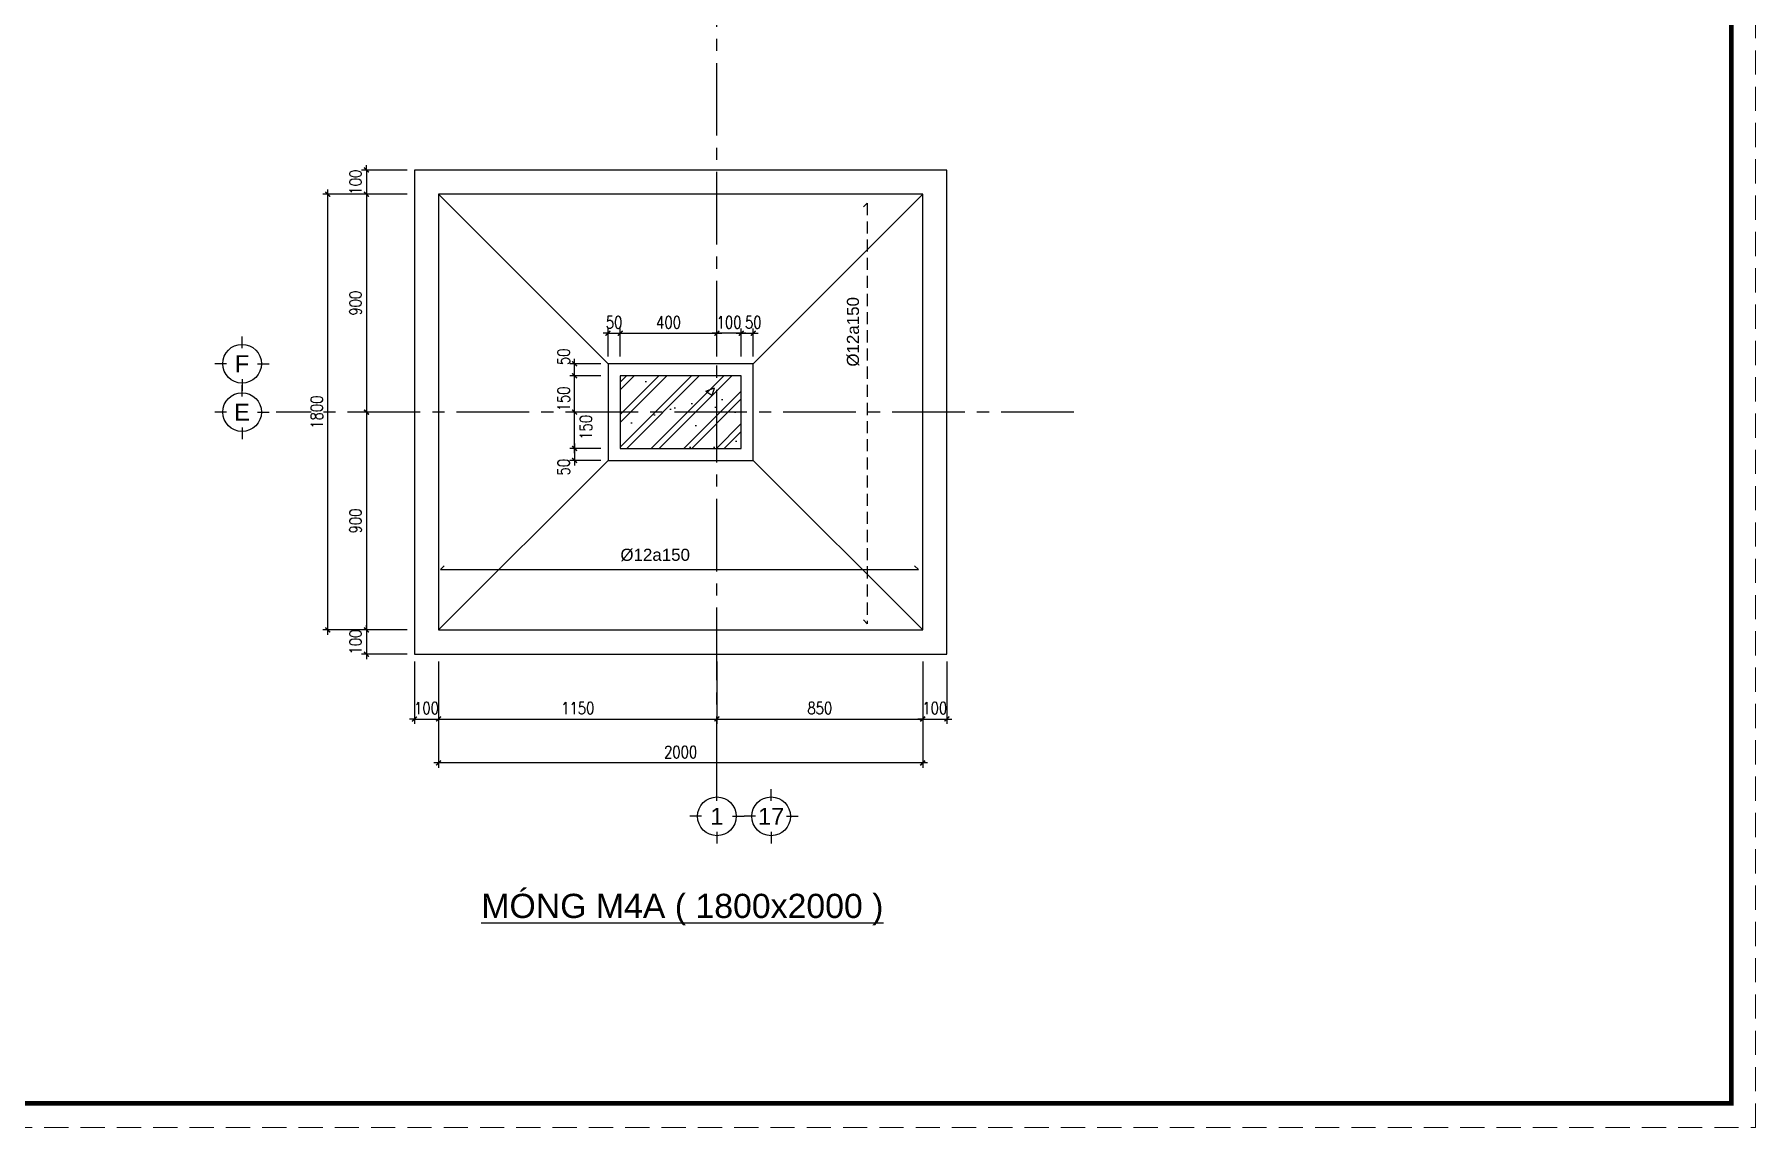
# Model space of a CAD drawing. Header units: inches. Extents: x 651127 to 1529722, y 768575 to 1021311.
# Drawn here: x 1318701 to 1354255, y 831541 to 854120 of the extents above; entities that cross this region are included whole.
import ezdxf
from ezdxf.enums import TextEntityAlignment as Align

# ---------------------------------------------------------------- set-up
doc = ezdxf.new("R2010")
doc.units = ezdxf.units.IN
doc.header["$LTSCALE"] = 1000
doc.header["$MEASUREMENT"] = 0
doc.linetypes.add('CENTER2', pattern=[1.125, 0.75, -0.125, 0.125, -0.125])
doc.linetypes.add('HIDDEN', pattern=[0.375, 0.25, -0.125])
doc.layers.get('DEFPOINTS').update_dxf_attribs({"color": 8, "lineweight": 9})
for name, color, linetype in [('DWGshare.com_1', 7, 'Continuous'), ('DWGshare.com_10', 7, 'Continuous'), ('DWGshare.com_11', 143, 'Continuous'), ('DWGshare.com_2', 147, 'Continuous'), ('DWGshare.com_3', 7, 'Continuous'), ('DWGshare.com_4', 8, 'CENTER2'), ('DWGshare.com_6', 40, 'Continuous'), ('DWGshare.com_9', 8, 'Continuous')]:
    doc.layers.add(name, color=color, linetype=linetype)
doc.styles.add('DWGshare.com_2', font='VHELVEB.TTF')
doc.styles.add('DWGshare.com_3', font='VHELVEB.TTF')
doc.styles.add('DWGshare.com_4', font='romans.shx', dxfattribs={"width": 0.8})
doc.styles.add('DWGshare.com_6', font='VHELVEN.TTF')
doc.dimstyles.new('DWGshare.com_3', dxfattribs={"dimscale": 100, "dimtxt": 2.5, "dimasz": 1, "dimexe": 1, "dimexo": 1.5, "dimgap": 1, "dimtad": 1, "dimdec": 0, "dimlfac": 0.2, "dimzin": 0, "dimdsep": 46, "dimtxsty": 'DWGshare.com_4', "dimblk": 'DWGshare.com_1', "dimcen": 1.5, "dimdle": 1, "dimclrd": 256, "dimclre": 256, "dimclrt": 7, "dimadec": 0, "dimazin": 0, "dimtfac": 1, "dimtdec": 0, "dimtix": 1, "dimtmove": 2, "dimatfit": 3, "dimfxl": 1, "dimtolj": 1, "dimtzin": 0, "dimarcsym": 0})

# ---------------------------------------------------------------- blocks, each defined once
blk = doc.blocks.new('DWGshare.com_1')
at = {"color": 0, "linetype": 'ByBlock', "const_width": 0.3}
blk.add_lwpolyline([(-0.5, -0.5), (0.5, 0.5)], dxfattribs=at)
blk = doc.blocks.new('*D690')
at = {"layer": 'DEFPOINTS', "color": 0, "transparency": 16777216}
for p in [(1326550, 851319), (1325559, 850819), (1326550, 850819)]:
    blk.add_point(p, dxfattribs=at)
at = {"layer": 'DWGshare.com_2', "lineweight": -2, "transparency": 16777216}
for p, q in [((1326400, 851319), (1325459, 851319)), ((1325559, 851319), (1325559, 851419)), ((1325559, 851319), (1325559, 850819)), ((1326400, 850819), (1325459, 850819)), ((1325559, 850819), (1325559, 850719))]:
    blk.add_line(p, q, dxfattribs=at)
at = {"layer": 'DWGshare.com_2', "lineweight": -2, "transparency": 16777216, "xscale": 100, "yscale": 100, "zscale": 100}
for p, rotation in [((1325559, 851319), 270), ((1325559, 850819), 90)]:
    blk.add_blockref('DWGshare.com_1', p, dxfattribs=dict(at, rotation=rotation))
at = {"layer": 'DWGshare.com_2', "color": 7, "transparency": 16777216, "insert": (1325334, 851069), "char_height": 250, "attachment_point": 5, "rotation": 90, "style": 'DWGshare.com_4'}
blk.add_mtext('\\A1;100', dxfattribs=at)
blk = doc.blocks.new('*D691')
at = {"layer": 'DEFPOINTS', "color": 0, "transparency": 16777216}
for p in [(1326550, 850819), (1325559, 846319), (1326550, 846319)]:
    blk.add_point(p, dxfattribs=at)
at = {"layer": 'DWGshare.com_2', "lineweight": -2, "transparency": 16777216}
for p, q in [((1326400, 850819), (1325459, 850819)), ((1325559, 850919), (1325559, 846219)), ((1326400, 846319), (1325459, 846319))]:
    blk.add_line(p, q, dxfattribs=at)
at = {"layer": 'DWGshare.com_2', "lineweight": -2, "transparency": 16777216, "xscale": 100, "yscale": 100, "zscale": 100}
for p, rotation in [((1325559, 850819), 90), ((1325559, 846319), 270)]:
    blk.add_blockref('DWGshare.com_1', p, dxfattribs=dict(at, rotation=rotation))
at = {"layer": 'DWGshare.com_2', "color": 7, "transparency": 16777216, "insert": (1325334, 848569), "char_height": 250, "attachment_point": 5, "rotation": 90, "style": 'DWGshare.com_4'}
blk.add_mtext('\\A1;900', dxfattribs=at)
blk = doc.blocks.new('*D692')
at = {"layer": 'DEFPOINTS', "color": 0, "transparency": 16777216}
for p in [(1326550, 846319), (1325559, 841819), (1326550, 841819)]:
    blk.add_point(p, dxfattribs=at)
at = {"layer": 'DWGshare.com_2', "lineweight": -2, "transparency": 16777216}
for p, q in [((1326400, 846319), (1325459, 846319)), ((1325559, 846419), (1325559, 841719)), ((1326400, 841819), (1325459, 841819))]:
    blk.add_line(p, q, dxfattribs=at)
at = {"layer": 'DWGshare.com_2', "lineweight": -2, "transparency": 16777216, "xscale": 100, "yscale": 100, "zscale": 100}
for p, rotation in [((1325559, 846319), 90), ((1325559, 841819), 270)]:
    blk.add_blockref('DWGshare.com_1', p, dxfattribs=dict(at, rotation=rotation))
at = {"layer": 'DWGshare.com_2', "color": 7, "transparency": 16777216, "insert": (1325334, 844069), "char_height": 250, "attachment_point": 5, "rotation": 90, "style": 'DWGshare.com_4'}
blk.add_mtext('\\A1;900', dxfattribs=at)
blk = doc.blocks.new('*D693')
at = {"layer": 'DEFPOINTS', "color": 0, "transparency": 16777216}
for p in [(1326550, 841819), (1325559, 841319), (1326550, 841319)]:
    blk.add_point(p, dxfattribs=at)
at = {"layer": 'DWGshare.com_2', "lineweight": -2, "transparency": 16777216}
for p, q in [((1326400, 841819), (1325459, 841819)), ((1325559, 841819), (1325559, 841919)), ((1325559, 841819), (1325559, 841319)), ((1326400, 841319), (1325459, 841319)), ((1325559, 841319), (1325559, 841219))]:
    blk.add_line(p, q, dxfattribs=at)
at = {"layer": 'DWGshare.com_2', "lineweight": -2, "transparency": 16777216, "xscale": 100, "yscale": 100, "zscale": 100}
for p, rotation in [((1325559, 841819), 270), ((1325559, 841319), 90)]:
    blk.add_blockref('DWGshare.com_1', p, dxfattribs=dict(at, rotation=rotation))
at = {"layer": 'DWGshare.com_2', "color": 7, "transparency": 16777216, "insert": (1325334, 841569), "char_height": 250, "attachment_point": 5, "rotation": 90, "style": 'DWGshare.com_4'}
blk.add_mtext('\\A1;100', dxfattribs=at)
blk = doc.blocks.new('*D694')
at = {"layer": 'DEFPOINTS', "color": 0, "transparency": 16777216}
for p in [(1324759, 850819), (1326400, 850819), (1326550, 841819)]:
    blk.add_point(p, dxfattribs=at)
at = {"layer": 'DWGshare.com_2', "lineweight": -2, "transparency": 16777216}
for p, q in [((1326250, 850819), (1324659, 850819)), ((1324759, 841719), (1324759, 850919)), ((1326400, 841819), (1324659, 841819))]:
    blk.add_line(p, q, dxfattribs=at)
at = {"layer": 'DWGshare.com_2', "lineweight": -2, "transparency": 16777216, "xscale": 100, "yscale": 100, "zscale": 100}
for p, rotation in [((1324759, 850819), 90), ((1324759, 841819), 270)]:
    blk.add_blockref('DWGshare.com_1', p, dxfattribs=dict(at, rotation=rotation))
at = {"layer": 'DWGshare.com_2', "color": 7, "transparency": 16777216, "insert": (1324534, 846319), "char_height": 250, "attachment_point": 5, "rotation": 90, "style": 'DWGshare.com_4'}
blk.add_mtext('\\A1;1800', dxfattribs=at)
blk = doc.blocks.new('*D695')
at = {"layer": 'DEFPOINTS', "color": 0, "transparency": 16777216}
for p in [(1326550, 841319), (1327050, 841319), (1327050, 839980)]:
    blk.add_point(p, dxfattribs=at)
at = {"layer": 'DWGshare.com_2', "lineweight": -2, "transparency": 16777216}
for p, q in [((1326550, 841169), (1326550, 839880)), ((1327050, 841169), (1327050, 839880)), ((1326550, 839980), (1326450, 839980)), ((1326550, 839980), (1327050, 839980)), ((1327050, 839980), (1327150, 839980))]:
    blk.add_line(p, q, dxfattribs=at)
at = {"layer": 'DWGshare.com_2', "lineweight": -2, "transparency": 16777216, "xscale": 100, "yscale": 100, "zscale": 100}
blk.add_blockref('DWGshare.com_1', (1326550, 839980), dxfattribs=at)
at = {"layer": 'DWGshare.com_2', "lineweight": -2, "transparency": 16777216, "xscale": 100, "yscale": 100, "zscale": 100, "rotation": 180}
blk.add_blockref('DWGshare.com_1', (1327050, 839980), dxfattribs=at)
at = {"layer": 'DWGshare.com_2', "color": 7, "transparency": 16777216, "insert": (1326800, 840205), "char_height": 250, "attachment_point": 5, "style": 'DWGshare.com_4'}
blk.add_mtext('\\A1;100', dxfattribs=at)
blk = doc.blocks.new('*D696')
at = {"layer": 'DEFPOINTS', "color": 0, "transparency": 16777216}
for p in [(1327050, 841319), (1332800, 841319), (1332800, 839980)]:
    blk.add_point(p, dxfattribs=at)
at = {"layer": 'DWGshare.com_2', "lineweight": -2, "transparency": 16777216}
for p, q in [((1327050, 841169), (1327050, 839880)), ((1332800, 841169), (1332800, 839880)), ((1326950, 839980), (1332900, 839980))]:
    blk.add_line(p, q, dxfattribs=at)
at = {"layer": 'DWGshare.com_2', "lineweight": -2, "transparency": 16777216, "xscale": 100, "yscale": 100, "zscale": 100, "rotation": 180}
blk.add_blockref('DWGshare.com_1', (1327050, 839980), dxfattribs=at)
at = {"layer": 'DWGshare.com_2', "lineweight": -2, "transparency": 16777216, "xscale": 100, "yscale": 100, "zscale": 100}
blk.add_blockref('DWGshare.com_1', (1332800, 839980), dxfattribs=at)
at = {"layer": 'DWGshare.com_2', "color": 7, "transparency": 16777216, "insert": (1329925, 840205), "char_height": 250, "attachment_point": 5, "style": 'DWGshare.com_4'}
blk.add_mtext('\\A1;1150', dxfattribs=at)
blk = doc.blocks.new('*D697')
at = {"layer": 'DEFPOINTS', "color": 0, "transparency": 16777216}
for p in [(1332800, 841319), (1337050, 841319), (1337050, 839980)]:
    blk.add_point(p, dxfattribs=at)
at = {"layer": 'DWGshare.com_2', "lineweight": -2, "transparency": 16777216}
for p, q in [((1332800, 841169), (1332800, 839880)), ((1337050, 841169), (1337050, 839880)), ((1332700, 839980), (1337150, 839980))]:
    blk.add_line(p, q, dxfattribs=at)
at = {"layer": 'DWGshare.com_2', "lineweight": -2, "transparency": 16777216, "xscale": 100, "yscale": 100, "zscale": 100, "rotation": 180}
blk.add_blockref('DWGshare.com_1', (1332800, 839980), dxfattribs=at)
at = {"layer": 'DWGshare.com_2', "lineweight": -2, "transparency": 16777216, "xscale": 100, "yscale": 100, "zscale": 100}
blk.add_blockref('DWGshare.com_1', (1337050, 839980), dxfattribs=at)
at = {"layer": 'DWGshare.com_2', "color": 7, "transparency": 16777216, "insert": (1334925, 840205), "char_height": 250, "attachment_point": 5, "style": 'DWGshare.com_4'}
blk.add_mtext('\\A1;850', dxfattribs=at)
blk = doc.blocks.new('*D698')
at = {"layer": 'DEFPOINTS', "color": 0, "transparency": 16777216}
for p in [(1337050, 841319), (1337550, 841319), (1337550, 839980)]:
    blk.add_point(p, dxfattribs=at)
at = {"layer": 'DWGshare.com_2', "lineweight": -2, "transparency": 16777216}
for p, q in [((1337050, 841169), (1337050, 839880)), ((1337550, 841169), (1337550, 839880)), ((1337050, 839980), (1336950, 839980)), ((1337050, 839980), (1337550, 839980)), ((1337550, 839980), (1337650, 839980))]:
    blk.add_line(p, q, dxfattribs=at)
at = {"layer": 'DWGshare.com_2', "lineweight": -2, "transparency": 16777216, "xscale": 100, "yscale": 100, "zscale": 100}
blk.add_blockref('DWGshare.com_1', (1337050, 839980), dxfattribs=at)
at = {"layer": 'DWGshare.com_2', "lineweight": -2, "transparency": 16777216, "xscale": 100, "yscale": 100, "zscale": 100, "rotation": 180}
blk.add_blockref('DWGshare.com_1', (1337550, 839980), dxfattribs=at)
at = {"layer": 'DWGshare.com_2', "color": 7, "transparency": 16777216, "insert": (1337300, 840205), "char_height": 250, "attachment_point": 5, "style": 'DWGshare.com_4'}
blk.add_mtext('\\A1;100', dxfattribs=at)
blk = doc.blocks.new('*D699')
at = {"layer": 'DEFPOINTS', "color": 0, "transparency": 16777216}
for p in [(1337050, 841319), (1327050, 841169), (1327050, 839072)]:
    blk.add_point(p, dxfattribs=at)
at = {"layer": 'DWGshare.com_2', "lineweight": -2, "transparency": 16777216}
for p, q in [((1327050, 841019), (1327050, 838972)), ((1337050, 841169), (1337050, 838972)), ((1337150, 839072), (1326950, 839072))]:
    blk.add_line(p, q, dxfattribs=at)
at = {"layer": 'DWGshare.com_2', "lineweight": -2, "transparency": 16777216, "xscale": 100, "yscale": 100, "zscale": 100, "rotation": 180}
blk.add_blockref('DWGshare.com_1', (1327050, 839072), dxfattribs=at)
at = {"layer": 'DWGshare.com_2', "lineweight": -2, "transparency": 16777216, "xscale": 100, "yscale": 100, "zscale": 100}
blk.add_blockref('DWGshare.com_1', (1337050, 839072), dxfattribs=at)
at = {"layer": 'DWGshare.com_2', "color": 7, "transparency": 16777216, "insert": (1332050, 839297), "char_height": 250, "attachment_point": 5, "style": 'DWGshare.com_4'}
blk.add_mtext('\\A1;2000', dxfattribs=at)
blk = doc.blocks.new('DWGshare.com_2')
for p, q in [((0, 320), (0, 560)), ((-320, 0), (-560, 0)), ((320, 0), (560, 0)), ((0, -320), (0, -560))]:
    blk.add_line(p, q)
blk.add_circle((0, 0), 400)
at = {"linetype": 'Continuous', "style": 'DWGshare.com_2'}
blk.add_attdef('2', text='', height=350, dxfattribs=at).set_placement((0, 0), align=Align.MIDDLE_CENTER)
blk = doc.blocks.new('*D707')
at = {"layer": 'DEFPOINTS', "color": 0, "transparency": 16777216}
for p in [(1330800, 847948), (1330550, 847319), (1330800, 847319)]:
    blk.add_point(p, dxfattribs=at)
at = {"layer": 'DWGshare.com_2', "lineweight": -2, "transparency": 16777216}
for p, q in [((1330550, 847469), (1330550, 848048)), ((1330800, 847469), (1330800, 848048)), ((1330550, 847948), (1330450, 847948)), ((1330550, 847948), (1330800, 847948)), ((1330800, 847948), (1330900, 847948))]:
    blk.add_line(p, q, dxfattribs=at)
at = {"layer": 'DWGshare.com_2', "lineweight": -2, "transparency": 16777216, "xscale": 100, "yscale": 100, "zscale": 100}
blk.add_blockref('DWGshare.com_1', (1330550, 847948), dxfattribs=at)
at = {"layer": 'DWGshare.com_2', "lineweight": -2, "transparency": 16777216, "xscale": 100, "yscale": 100, "zscale": 100, "rotation": 180}
blk.add_blockref('DWGshare.com_1', (1330800, 847948), dxfattribs=at)
at = {"layer": 'DWGshare.com_2', "color": 7, "transparency": 16777216, "insert": (1330675, 848173), "char_height": 250, "attachment_point": 5, "style": 'DWGshare.com_4'}
blk.add_mtext('\\A1;50', dxfattribs=at)
blk = doc.blocks.new('*D708')
at = {"layer": 'DEFPOINTS', "color": 0, "transparency": 16777216}
for p in [(1332800, 847948), (1330800, 847319), (1332800, 847319)]:
    blk.add_point(p, dxfattribs=at)
at = {"layer": 'DWGshare.com_2', "lineweight": -2, "transparency": 16777216}
for p, q in [((1330800, 847469), (1330800, 848048)), ((1332800, 847469), (1332800, 848048)), ((1330700, 847948), (1332900, 847948))]:
    blk.add_line(p, q, dxfattribs=at)
at = {"layer": 'DWGshare.com_2', "lineweight": -2, "transparency": 16777216, "xscale": 100, "yscale": 100, "zscale": 100, "rotation": 180}
blk.add_blockref('DWGshare.com_1', (1330800, 847948), dxfattribs=at)
at = {"layer": 'DWGshare.com_2', "lineweight": -2, "transparency": 16777216, "xscale": 100, "yscale": 100, "zscale": 100}
blk.add_blockref('DWGshare.com_1', (1332800, 847948), dxfattribs=at)
at = {"layer": 'DWGshare.com_2', "color": 7, "transparency": 16777216, "insert": (1331800, 848173), "char_height": 250, "attachment_point": 5, "style": 'DWGshare.com_4'}
blk.add_mtext('\\A1;400', dxfattribs=at)
blk = doc.blocks.new('*D709')
at = {"layer": 'DEFPOINTS', "color": 0, "transparency": 16777216}
for p in [(1333550, 847948), (1333300, 847319), (1333550, 847319)]:
    blk.add_point(p, dxfattribs=at)
at = {"layer": 'DWGshare.com_2', "lineweight": -2, "transparency": 16777216}
for p, q in [((1333300, 847469), (1333300, 848048)), ((1333550, 847469), (1333550, 848048)), ((1333200, 847948), (1333650, 847948))]:
    blk.add_line(p, q, dxfattribs=at)
at = {"layer": 'DWGshare.com_2', "lineweight": -2, "transparency": 16777216, "xscale": 100, "yscale": 100, "zscale": 100, "rotation": 180}
blk.add_blockref('DWGshare.com_1', (1333300, 847948), dxfattribs=at)
at = {"layer": 'DWGshare.com_2', "lineweight": -2, "transparency": 16777216, "xscale": 100, "yscale": 100, "zscale": 100}
blk.add_blockref('DWGshare.com_1', (1333550, 847948), dxfattribs=at)
at = {"layer": 'DWGshare.com_2', "color": 7, "transparency": 16777216, "insert": (1333550, 848173), "char_height": 250, "attachment_point": 5, "style": 'DWGshare.com_4'}
blk.add_mtext('\\A1;50', dxfattribs=at)
blk = doc.blocks.new('*D710')
at = {"layer": 'DEFPOINTS', "color": 0, "transparency": 16777216}
for p in [(1329859, 846319), (1330550, 846319), (1330550, 845569)]:
    blk.add_point(p, dxfattribs=at)
at = {"layer": 'DWGshare.com_2', "lineweight": -2, "transparency": 16777216}
for p, q in [((1330400, 846319), (1329759, 846319)), ((1329859, 845469), (1329859, 846419)), ((1330400, 845569), (1329759, 845569))]:
    blk.add_line(p, q, dxfattribs=at)
at = {"layer": 'DWGshare.com_2', "lineweight": -2, "transparency": 16777216, "xscale": 100, "yscale": 100, "zscale": 100}
for p, rotation in [((1329859, 846319), 90), ((1329859, 845569), 270)]:
    blk.add_blockref('DWGshare.com_1', p, dxfattribs=dict(at, rotation=rotation))
at = {"layer": 'DWGshare.com_2', "color": 7, "transparency": 16777216, "insert": (1330093, 846005), "char_height": 250, "attachment_point": 5, "rotation": 90, "style": 'DWGshare.com_4'}
blk.add_mtext('\\A1;150', dxfattribs=at)
blk = doc.blocks.new('*D711')
at = {"layer": 'DEFPOINTS', "color": 0, "transparency": 16777216}
for p in [(1329859, 847069), (1330550, 847069), (1330550, 846319)]:
    blk.add_point(p, dxfattribs=at)
at = {"layer": 'DWGshare.com_2', "lineweight": -2, "transparency": 16777216}
for p, q in [((1330400, 847069), (1329759, 847069)), ((1329859, 846219), (1329859, 847169)), ((1330400, 846319), (1329759, 846319))]:
    blk.add_line(p, q, dxfattribs=at)
at = {"layer": 'DWGshare.com_2', "lineweight": -2, "transparency": 16777216, "xscale": 100, "yscale": 100, "zscale": 100}
for p, rotation in [((1329859, 847069), 90), ((1329859, 846319), 270)]:
    blk.add_blockref('DWGshare.com_1', p, dxfattribs=dict(at, rotation=rotation))
at = {"layer": 'DWGshare.com_2', "color": 7, "transparency": 16777216, "insert": (1329634, 846592), "char_height": 250, "attachment_point": 5, "rotation": 90, "style": 'DWGshare.com_4'}
blk.add_mtext('\\A1;150', dxfattribs=at)
blk = doc.blocks.new('*D712')
at = {"layer": 'DEFPOINTS', "color": 0, "transparency": 16777216}
for p in [(1329859, 847319), (1330550, 847319), (1330550, 847069)]:
    blk.add_point(p, dxfattribs=at)
at = {"layer": 'DWGshare.com_2', "lineweight": -2, "transparency": 16777216}
for p, q in [((1330400, 847319), (1329759, 847319)), ((1329859, 846969), (1329859, 847419)), ((1330400, 847069), (1329759, 847069))]:
    blk.add_line(p, q, dxfattribs=at)
at = {"layer": 'DWGshare.com_2', "lineweight": -2, "transparency": 16777216, "xscale": 100, "yscale": 100, "zscale": 100}
for p, rotation in [((1329859, 847319), 90), ((1329859, 847069), 270)]:
    blk.add_blockref('DWGshare.com_1', p, dxfattribs=dict(at, rotation=rotation))
at = {"layer": 'DWGshare.com_2', "color": 7, "transparency": 16777216, "insert": (1329634, 847463), "char_height": 250, "attachment_point": 5, "rotation": 90, "style": 'DWGshare.com_4'}
blk.add_mtext('\\A1;50', dxfattribs=at)
blk = doc.blocks.new('*D720')
at = {"layer": 'DEFPOINTS', "color": 0, "transparency": 16777216}
for p in [(1332800, 847948), (1332800, 847319), (1333300, 847319)]:
    blk.add_point(p, dxfattribs=at)
at = {"layer": 'DWGshare.com_2', "lineweight": -2, "transparency": 16777216}
for p, q in [((1332800, 847469), (1332800, 848048)), ((1333300, 847469), (1333300, 848048)), ((1333400, 847948), (1332700, 847948))]:
    blk.add_line(p, q, dxfattribs=at)
at = {"layer": 'DWGshare.com_2', "lineweight": -2, "transparency": 16777216, "xscale": 100, "yscale": 100, "zscale": 100, "rotation": 180}
blk.add_blockref('DWGshare.com_1', (1332800, 847948), dxfattribs=at)
at = {"layer": 'DWGshare.com_2', "lineweight": -2, "transparency": 16777216, "xscale": 100, "yscale": 100, "zscale": 100}
blk.add_blockref('DWGshare.com_1', (1333300, 847948), dxfattribs=at)
at = {"layer": 'DWGshare.com_2', "color": 7, "transparency": 16777216, "insert": (1333050, 848173), "char_height": 250, "attachment_point": 5, "style": 'DWGshare.com_4'}
blk.add_mtext('\\A1;100', dxfattribs=at)
blk = doc.blocks.new('*D721')
at = {"layer": 'DEFPOINTS', "color": 0, "transparency": 16777216}
for p in [(1330550, 845569), (1329859, 845319), (1330550, 845319)]:
    blk.add_point(p, dxfattribs=at)
at = {"layer": 'DWGshare.com_2', "lineweight": -2, "transparency": 16777216}
for p, q in [((1330400, 845569), (1329759, 845569)), ((1329859, 845669), (1329859, 845219)), ((1330400, 845319), (1329759, 845319))]:
    blk.add_line(p, q, dxfattribs=at)
at = {"layer": 'DWGshare.com_2', "lineweight": -2, "transparency": 16777216, "xscale": 100, "yscale": 100, "zscale": 100}
for p, rotation in [((1329859, 845569), 90), ((1329859, 845319), 270)]:
    blk.add_blockref('DWGshare.com_1', p, dxfattribs=dict(at, rotation=rotation))
at = {"layer": 'DWGshare.com_2', "color": 7, "transparency": 16777216, "insert": (1329634, 845182), "char_height": 250, "attachment_point": 5, "rotation": 90, "style": 'DWGshare.com_4'}
blk.add_mtext('\\A1;50', dxfattribs=at)

msp = doc.modelspace()

# ---------------------------------------------------------------- hatches: boundary and pattern name
at = {"layer": 'DWGshare.com_9'}
h = msp.add_hatch(dxfattribs=at)
h.set_pattern_fill('BETONG', color=256, scale=250, style=0, pattern_type=2)
h.set_pattern_definition([(50, (-1737.4, 61045.4), (1793.1505, -156.8803), [187.5, -2062.5]), (355, (-1737.4, 61045.4), (-346.8783, 1880.4803), [150, -1650]), (100.4514, (-1588, 61032.3), (1446.2735, 1723.5989), [159.3505, -1752.8553]), (46.1842, (-1737.4, 61545.4), (2668.1026, -413.7975), [281.25, -3093.75]), (96.6356, (-1515, 61511), (2336.6568, 2435.2947), [239.0257, -2629.2825]), (351.1842, (-1737.4, 61545.4), (2336.655, 2435.2965), [225, -2475]), (21, (-1487.4, 61420.4), (1492.2676, -1006.5472), [187.5, -2062.5]), (326, (-1487.4, 61420.4), (608.2883, 1812.8751), [150, -1650]), (71.4514, (-1363, 61336.5), (2100.5566, 806.3262), [159.3505, -1752.8553]), (37.5, (-1737.36, 61045.35), (30.39964, 832.23463), [0, -1630, 0, -1675, 0, -1656.25]), (7.5, (-1737.4, 61045.35), (657.67384, 986.0293), [0, -955, 0, -1592.5, 0, -631.25]), (327.5, (-2294.86, 61045.35), (1334.5561, -56.38718), [0, -625, 0, -1950, 0, -2587.5]), (317.5, (-2544.9, 61045.4), (1457.9654, 250.26246), [0, -812.5, 0, -1295, 0, -1837.5]), (45, (-1737.36, 61045.35), (-335.87572, 335.87572), []), (45, (-1737.36, 61207.85), (-335.87572, 335.87572), [])])
h.paths.add_polyline_path([(1330799.9, 847068.9), (1330799.9, 845568.9), (1333299.9, 845568.9), (1333299.9, 847068.9)])

# ---------------------------------------------------------------- linework, layer by layer
at = {"layer": 'DEFPOINTS', "linetype": 'HIDDEN', "ltscale": 2}
msp.add_lwpolyline([(1270155.4, 831540.9), (1354255.4, 831540.9), (1354255.4, 890940.9), (1270155.4, 890940.9)], close=True, dxfattribs=at)
at = {"layer": 'DWGshare.com_1', "const_width": 100}
msp.add_lwpolyline([(1272155.4, 832040.9), (1353755.4, 832040.9), (1353755.4, 890440.9), (1272155.4, 890440.9)], close=True, dxfattribs=at)
at = {"layer": 'DWGshare.com_11'}
for p, q in [((1330549.9, 847318.9), (1327049.9, 850818.9)), ((1333549.9, 847318.9), (1337049.9, 850818.9)), ((1330549.9, 845318.9), (1327049.9, 841818.9)), ((1333549.9, 845318.9), (1337049.9, 841818.9))]:
    msp.add_line(p, q, dxfattribs=at)
for points in [[(1326549.9, 851318.9), (1326549.9, 841318.9), (1337549.9, 841318.9), (1337549.9, 851318.9)], [(1330549.9, 847318.9), (1330549.9, 845318.9), (1333549.9, 845318.9), (1333549.9, 847318.9)]]:
    msp.add_lwpolyline(points, close=True, dxfattribs=at)
at = {"layer": 'DWGshare.com_3'}
for points in [[(1327049.9, 850818.9), (1327049.9, 841818.9), (1337049.9, 841818.9), (1337049.9, 850818.9)], [(1330799.9, 847068.9), (1330799.9, 845568.9), (1333299.9, 845568.9), (1333299.9, 847068.9)]]:
    msp.add_lwpolyline(points, close=True, dxfattribs=at)
at = {"layer": 'DWGshare.com_3', "color": 1, "linetype": 'HIDDEN'}
msp.add_lwpolyline([(1335826.4, 850558.3), (1335902.1, 850634), (1335902.1, 841947.5), (1335826.4, 842027.7)], dxfattribs=at)
at = {"layer": 'DWGshare.com_3', "color": 1}
msp.add_lwpolyline([(1327166.9, 843144.9), (1327091.3, 843069.2), (1336963.1, 843069.2), (1336882.8, 843144.9)], dxfattribs=at)
at = {"layer": 'DWGshare.com_4', "ltscale": 2}
for p, q in [((1332799.9, 838529.9), (1332799.9, 882254.5)), ((1340170.7, 846318.9), (1323697.9, 846318.9))]:
    msp.add_line(p, q, dxfattribs=at)

# ---------------------------------------------------------------- block references
at = {"layer": 'DWGshare.com_6', "linetype": 'CENTER2'}
for p, values in [((1322990.8, 847318.9), {'2': 'F'}), ((1322990.8, 846318.9), {'2': 'E'}), ((1332799.9, 837969.9), {'2': '1'}), ((1333919.9, 837969.9), {'2': '17'})]:
    msp.add_blockref('DWGshare.com_2', p, dxfattribs=at).add_auto_attribs(values)

# ---------------------------------------------------------------- texts
at = {"layer": 'DWGshare.com_10', "style": 'DWGshare.com_6'}
msp.add_text('Þ12a150', height=250, rotation=90, dxfattribs=at).set_placement((1335608.9, 847977.1), align=Align.MIDDLE)
msp.add_text('Þ12a150', height=250, dxfattribs=at).set_placement((1331524.2, 843372.4), align=Align.MIDDLE)
at = {"layer": 'DWGshare.com_10', "style": 'DWGshare.com_3'}
msp.add_text('%%UMOÙNG M4A ( 1800x2000 )', height=500, dxfattribs=at).set_placement((1327932.4, 835719.5), align=Align.BOTTOM_LEFT)

# ---------------------------------------------------------------- dimensions: what is measured, and where the dimension line sits
at = {"layer": 'DWGshare.com_2'}
for base, p1, p2, picture, middle in [((1325559.2, 850818.9), (1326549.9, 851318.9), (1326549.9, 850818.9), '*D690', (1325334.2, 851068.9)), ((1324759.2, 850818.9), (1326549.9, 841818.9), (1326399.9, 850818.9), '*D694', (1324534.2, 846318.9)), ((1325559.2, 846318.9), (1326549.9, 850818.9), (1326549.9, 846318.9), '*D691', (1325334.2, 848568.9)), ((1325559.2, 841818.9), (1326549.9, 846318.9), (1326549.9, 841818.9), '*D692', (1325334.2, 844068.9)), ((1325559.2, 841318.9), (1326549.9, 841818.9), (1326549.9, 841318.9), '*D693', (1325334.2, 841568.9))]:
    dim = msp.add_linear_dim(base=base, p1=p1, p2=p2, angle=90, dimstyle='DWGshare.com_3', dxfattribs=at)
    dim.commit()
    dim.dimension.update_dxf_attribs({"geometry": picture, "text_midpoint": middle})
for base, p1, p2, picture, middle in [((1330799.9, 847947.5), (1330549.9, 847318.9), (1330799.9, 847318.9), '*D707', (1330674.9, 848172.5)), ((1332799.9, 847947.5), (1330799.9, 847318.9), (1332799.9, 847318.9), '*D708', (1331799.9, 848172.5)), ((1327049.9, 839980), (1326549.9, 841318.9), (1327049.9, 841318.9), '*D695', (1326799.9, 840205)), ((1332799.9, 839980), (1327049.9, 841318.9), (1332799.9, 841318.9), '*D696', (1329924.9, 840205)), ((1327049.9, 839072.5), (1337049.9, 841318.9), (1327049.9, 841168.9), '*D699', (1332049.9, 839297.5)), ((1337049.9, 839980), (1332799.9, 841318.9), (1337049.9, 841318.9), '*D697', (1334924.9, 840205)), ((1337549.9, 839980), (1337049.9, 841318.9), (1337549.9, 841318.9), '*D698', (1337299.9, 840205))]:
    dim = msp.add_linear_dim(base=base, p1=p1, p2=p2, dimstyle='DWGshare.com_3', dxfattribs=at)
    dim.commit()
    dim.dimension.update_dxf_attribs({"geometry": picture, "text_midpoint": middle})
for base, p1, p2, angle, picture, middle in [((1332799.9, 847947.5), (1333299.9, 847318.9), (1332799.9, 847318.9), 180, '*D720', (1333049.9, 848172.5)), ((1329859, 847318.9), (1330549.9, 847068.9), (1330549.9, 847318.9), 90, '*D712', (1329634, 847462.9)), ((1329859, 847068.9), (1330549.9, 846318.9), (1330549.9, 847068.9), 90, '*D711', (1329634, 846592)), ((1329859, 846318.9), (1330549.9, 845568.9), (1330549.9, 846318.9), 90, '*D710', (1330092.7, 846005)), ((1329859, 845318.9), (1330549.9, 845568.9), (1330549.9, 845318.9), 270, '*D721', (1329634, 845181.9))]:
    dim = msp.add_linear_dim(base=base, p1=p1, p2=p2, angle=angle, dimstyle='DWGshare.com_3', dxfattribs=at)
    dim.commit()
    dim.dimension.update_dxf_attribs({"geometry": picture, "text_midpoint": middle, "dimtype": 160})
dim = msp.add_linear_dim(base=(1333549.9, 847947.5), p1=(1333299.9, 847318.9), p2=(1333549.9, 847318.9), dimstyle='DWGshare.com_3', dxfattribs=at)
dim.commit()
dim.dimension.update_dxf_attribs({"geometry": '*D709', "text_midpoint": (1333550, 848172.5), "dimtype": 160})

doc.saveas('drawing.dxf')
